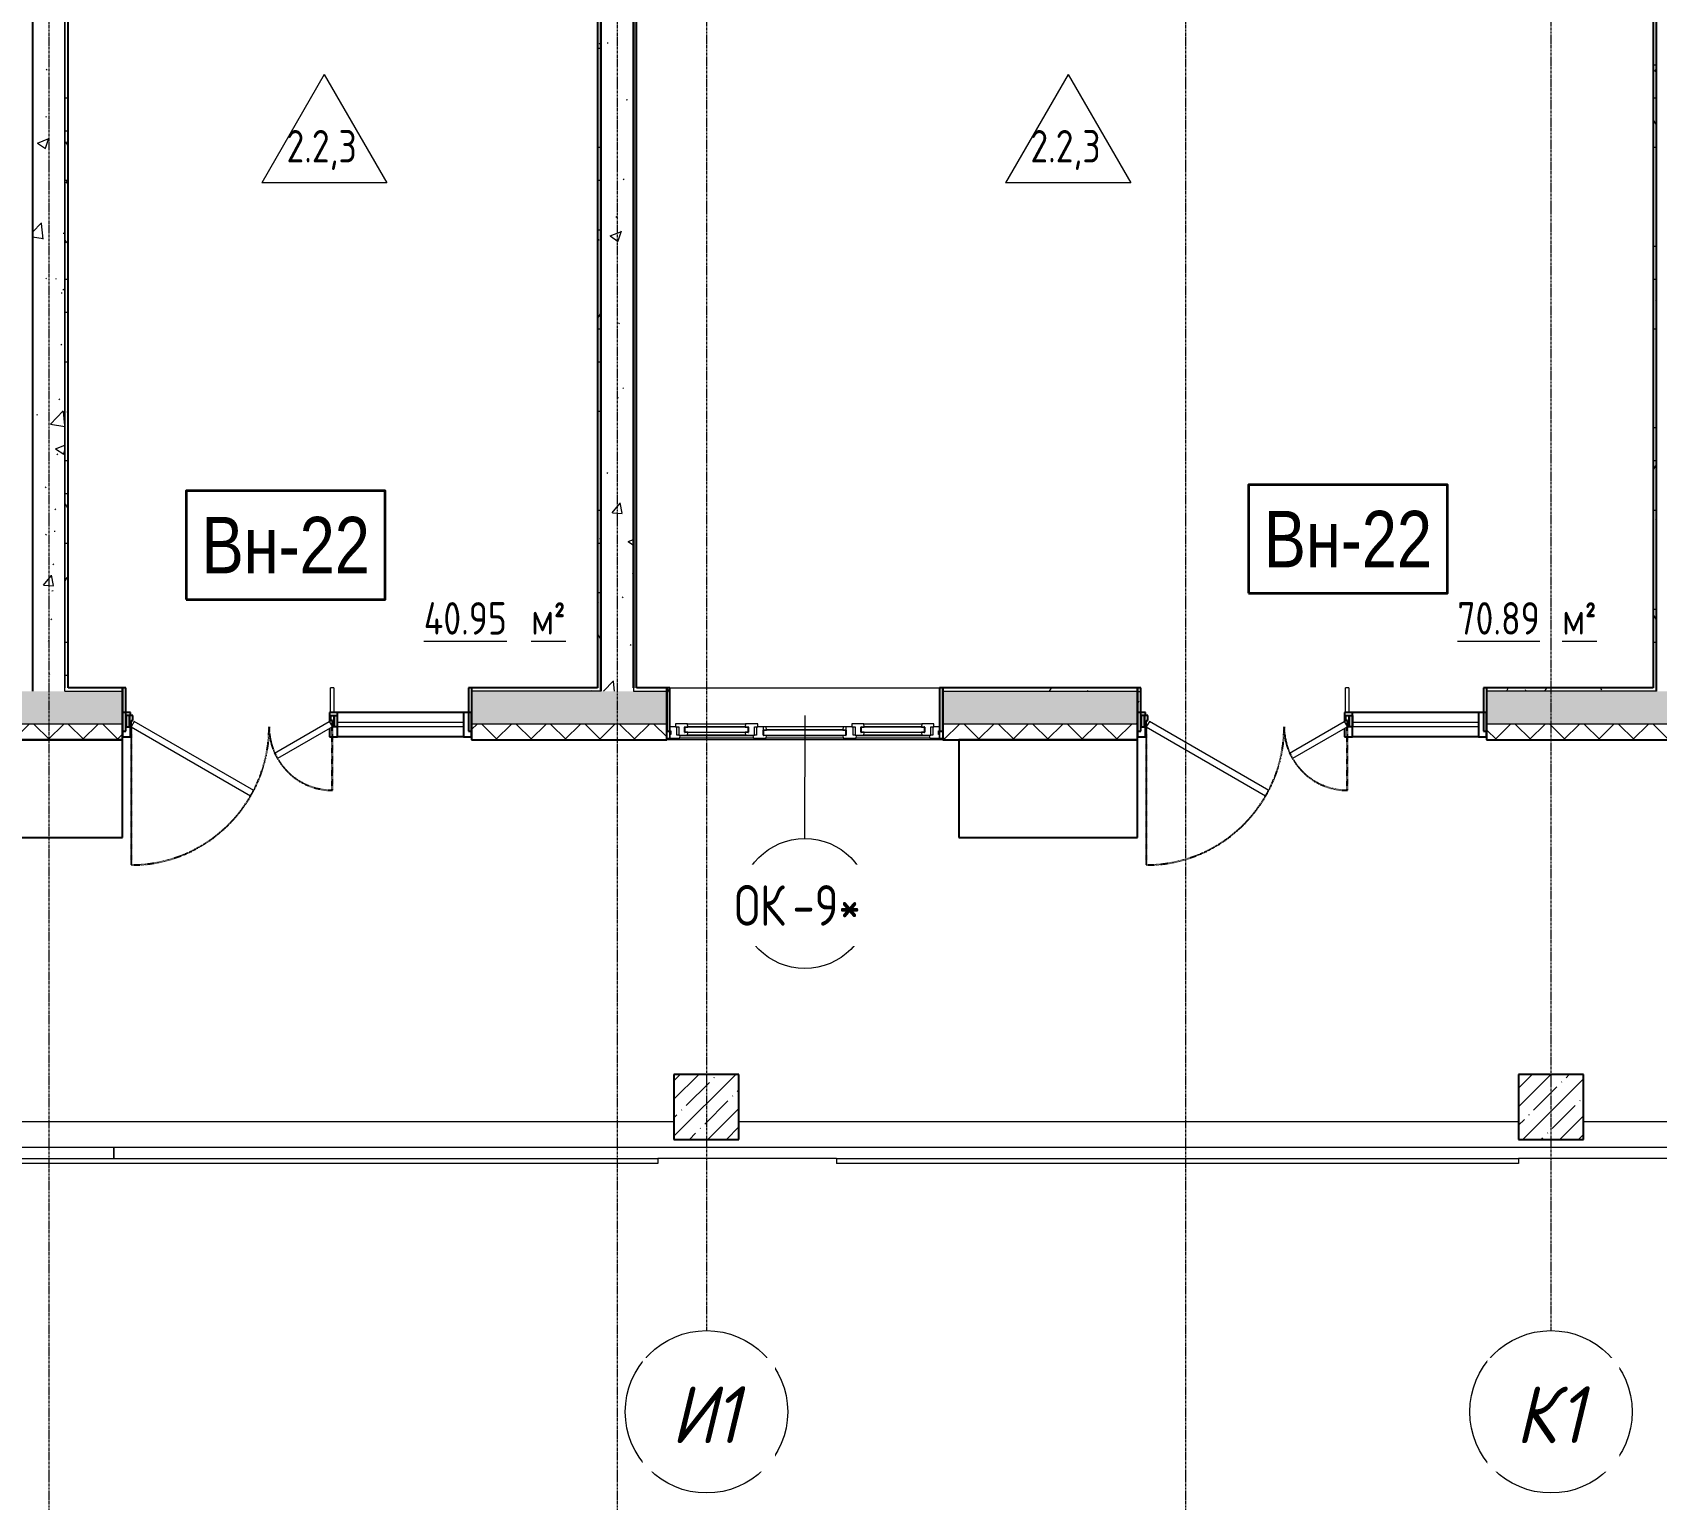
# Model space of a CAD drawing. Header units: millimetres. Extents: x -11854 to 4360091, y -19344 to 4989148.
# Drawn here: x 52023 to 62023, y -2755 to 6279 of the extents above; entities that cross this region are included whole.
import ezdxf
from ezdxf.enums import TextEntityAlignment as Align

# ---------------------------------------------------------------- set-up
doc = ezdxf.new("R2010")
doc.units = ezdxf.units.MM
doc.linetypes.add('Линия сетки', pattern=[22.225, 12.7, -3.175, 3.175, -3.175])
doc.linetypes.add('Штрих', pattern=[6.35, 3.175, -3.175])
for name, color, linetype, lineweight in [('A-AREA-IDEN', 254, 'Continuous', 9), ('A-DOOR', 254, 'Continuous', 9), ('A-DOOR-FRAM', 254, 'Continuous', 18), ('A-GLAZ', 254, 'Continuous', 9), ('A-GLAZ-CURT', 254, 'Continuous', 9), ('A-GLAZ-CWMG', 254, 'Continuous', 9), ('A-GLAZ-IDEN', 254, 'Continuous', 9), ('A-WALL', 254, 'Continuous', 9), ('S-GRID', 254, 'Continuous', 9), ('S-GRID-IDEN', 254, 'Continuous', 9)]:
    doc.layers.add(name, color=color, linetype=linetype, lineweight=lineweight)
doc.layers.add('кр', color=1, linetype='Continuous')
doc.layers.add('МАРКИ', color=3, linetype='Continuous')
doc.styles.add('ISOCPEUR', font='isocpeur.ttf', dxfattribs={"width": 0.8, "height": 200})
doc.styles.add('ISOCPEUR_1', font='isocpeur.ttf', dxfattribs={"width": 0.8, "height": 250})
doc.styles.add('ISOCPEUR_B', font='', dxfattribs={"width": 0.8, "height": 200})
doc.styles.add('ISOCPEUR_B_1', font='', dxfattribs={"width": 0.8, "height": 200})
doc.styles.add('ISOCPEUR_I', font='isocpeui.ttf', dxfattribs={"width": 0.9, "height": 350})
doc.styles.get("Standard").update_dxf_attribs({"font": 'arial.ttf'})
doc.styles.get('ISOCPEUR_B').set_extended_font_data('ISOCPEUR', bold=True)
doc.styles.get('ISOCPEUR_B_1').set_extended_font_data('ISOCPEUR', bold=True)
pattern_1 = [(50, (542041.7, 20914.14), (728.7365, -63.7558), [76.2, -838.2]), (355, (542041.7, 20914.14), (-140.9716, 764.2276), [60.96, -670.56]), (100.451, (542102.4, 20908.8), (587.77, 700.4668), [64.76, -712.36]), (46.184, (542041.7, 21117.3), (1084.3162, -168.171), [114.3, -1257.3]), (96.636, (542132, 21103.3), (949.61, 989.7098), [97.14, -1068.54]), (351.184, (542041.7, 21117.3), (949.6206, 989.7012), [91.44, -1005.84]), (21, (542143.3, 21066.54), (606.4579, -409.0606), [76.2, -838.2]), (326, (542143.3, 21066.54), (247.2083, 736.7529), [60.96, -670.56]), (71.451, (542193.8, 21032.46), (853.6683, 327.6855), [64.76, -712.36]), (37.5, (542041.67, 20914.14), (12.3547, 338.22012), [6.706, -655.726, 6.706, -674.014, -673.1]), (37.5, (542041.67, 20914.14), (12.3547, 338.22012), [-1343.152, 6.706, -666.394]), (7.5, (542041.67, 20914.14), (267.27887, 400.72213), [6.706, -381.406, 6.706, -640.486, -256.54]), (7.5, (542041.67, 20914.14), (267.27887, 400.72213), [-1035.304, 6.706, -249.834]), (327.5, (541815.1, 20914.14), (542.36333, -22.91534), [6.706, -247.294, 6.706, -785.774, -1051.56]), (327.5, (541815.1, 20914.14), (542.36333, -22.91534), [-1046.48, 6.706, -1044.854]), (317.5, (541713.5, 20914.14), (592.51696, 101.7071), [6.706, -323.494, 6.706, -519.582, -746.76]), (317.5, (541713.5, 20914.14), (592.51696, 101.7071), [-856.488, 6.706, -740.054])]
pattern_2 = [(45, (542041.67, 20914.14), (-114.049253, 114.049253), []), (45, (542155.72, 20914.14), (-114.049253, 114.049253), [201.613, -40.323, 3.353, -36.97])]
pattern_3 = [(0, (542041.67, 20914.14), (406.4, 101.6), [33.528, -271.272, 33.528, -271.272, -1625.6]), (0, (542041.67, 20914.14), (406.4, 101.6), [-609.6, 33.528, -576.072, 33.528, -271.272, -711.2]), (0, (542041.67, 20914.14), (406.4, 101.6), [-1524, 33.528, -169.672, 33.528, -474.472]), (120, (542194.07, 20964.94), (-291.18818, 301.152724), [33.528, -271.272, 33.528, -1896.872]), (120, (542194.07, 20964.94), (-291.18818, 301.152724), [-338.328, -271.272, 33.528, -576.072, -1016]), (120, (542194.07, 20964.94), (-291.18818, 301.152724), [-1219.2, 33.528, -271.272, 33.528, -677.672]), (120, (542194.07, 20964.94), (-291.18818, 301.152724), [-1557.528, -169.672, 33.528, -474.472]), (240, (542244.87, 21168.14), (-115.21182, -402.752724), [33.528, -271.272, 33.528, -1896.872]), (240, (542244.87, 21168.14), (-115.21182, -402.752724), [-338.328, -271.272, 33.528, -576.072, -1016]), (240, (542244.87, 21168.14), (-115.21182, -402.752724), [-1219.2, 33.528, -271.272, 33.528, -677.672]), (240, (542244.87, 21168.14), (-115.21182, -402.752724), [-1557.528, -169.672, 33.528, -474.472])]

# ---------------------------------------------------------------- blocks, each defined once
blk = doc.blocks.new('BIMLIB_Окно_Трехстворчатое_Wintech_СФрамугойСнизу_ГОСТ30674-99 - 1700Х1800-7434254-1Б')
at = {"layer": 'A-GLAZ'}
for p, q in [((-705, 140), (-725, 140)), ((-705, 95), (-705, 140)), ((-644.8, 140), (-190.9, 140)), ((-193.7, 123.5), (-642, 123.5)), ((-596.8, 121.5), (-238.9, 121.5)), ((-594, 105), (-241.7, 105)), ((-112.5, 140), (362.5, 140)), ((359.7, 123.5), (-109.7, 123.5)), ((440.9, 140), (894.8, 140)), ((892, 123.5), (443.7, 123.5)), ((488.9, 121.5), (846.8, 121.5)), ((491.7, 105), (844, 105)), ((975, 140), (955, 140)), ((955, 140), (955, 95)), ((-238.9, 51.5), (-596.8, 51.5)), ((-594, 69), (-241.7, 69)), ((-112.5, 70), (362.5, 70)), ((-109.7, 87.5), (359.7, 87.5)), ((846.8, 51.5), (488.9, 51.5)), ((491.7, 69), (844, 69))]:
    blk.add_line(p, q, dxfattribs=at)
at = {"layer": 'A-GLAZ', "lineweight": 18}
for p, q in [((-705, 140), (-705, 117)), ((-644.8, 140), (-705, 140)), ((-705, 117), (-699.5, 117)), ((-699.5, 117), (-699.5, 93)), ((-663, 70), (-663, 121.5)), ((-663, 121.5), (-651, 121.5)), ((-596.8, 121.5), (-651, 121.5)), ((-651, 121.5), (-651, 70)), ((-642, 123.5), (-644.8, 140)), ((-642, 121.5), (-642, 123.5)), ((-615, 71), (-615, 103)), ((-615, 103), (-594, 103)), ((-223.2, 103), (-612.5, 103)), ((-612.5, 103), (-612.5, 71)), ((-594, 105), (-596.8, 121.5)), ((-594, 103), (-594, 105)), ((-238.9, 121.5), (-241.7, 105)), ((-241.7, 105), (-241.7, 103)), ((-241.7, 103), (-220.7, 103)), ((-184.7, 121.5), (-238.9, 121.5)), ((-223.2, 71), (-223.2, 103)), ((-220.7, 103), (-220.7, 71)), ((-190.9, 140), (-193.7, 123.5)), ((-193.7, 123.5), (-193.7, 121.5)), ((-112.5, 140), (-190.9, 140)), ((-184.7, 70), (-184.7, 121.5)), ((-184.7, 121.5), (-172.7, 121.5)), ((-172.7, 121.5), (-172.7, 70)), ((378.2, 121.5), (-128.2, 121.5)), ((-128.2, 121.5), (-128.2, 89.5)), ((-109.7, 123.5), (-112.5, 140)), ((-109.7, 121.5), (-109.7, 123.5)), ((362.5, 140), (359.7, 123.5)), ((359.7, 123.5), (359.7, 121.5)), ((440.9, 140), (362.5, 140)), ((378.2, 89.5), (378.2, 121.5)), ((422.7, 70), (422.7, 121.5)), ((422.7, 121.5), (434.7, 121.5)), ((488.9, 121.5), (434.7, 121.5)), ((434.7, 121.5), (434.7, 70)), ((443.7, 123.5), (440.9, 140)), ((443.7, 121.5), (443.7, 123.5)), ((470.7, 71), (470.7, 103)), ((470.7, 103), (491.7, 103)), ((862.5, 103), (473.2, 103)), ((473.2, 103), (473.2, 71)), ((491.7, 105), (488.9, 121.5)), ((491.7, 103), (491.7, 105)), ((846.8, 121.5), (844, 105)), ((844, 105), (844, 103)), ((844, 103), (865, 103)), ((901, 121.5), (846.8, 121.5)), ((862.5, 71), (862.5, 103)), ((865, 103), (865, 71)), ((894.8, 140), (892, 123.5)), ((892, 123.5), (892, 121.5)), ((955, 140), (894.8, 140)), ((901, 70), (901, 121.5)), ((901, 121.5), (913, 121.5)), ((913, 121.5), (913, 70)), ((949.5, 93), (949.5, 117)), ((949.5, 117), (955, 117)), ((955, 117), (955, 140)), ((-699.5, 93), (-705, 93)), ((-705, 70), (-671, 70)), ((-671, 70), (-671, 51.5)), ((-651, 70), (-671, 70)), ((-671, 51.5), (-596.8, 51.5)), ((-594, 71), (-615, 71)), ((-612.5, 71), (-223.2, 71)), ((-596.8, 51.5), (-594, 69)), ((-594, 69), (-594, 71)), ((-220.7, 71), (-241.7, 71)), ((-241.7, 71), (-241.7, 69)), ((-241.7, 69), (-238.9, 51.5)), ((-238.9, 51.5), (-164.7, 51.5)), ((-164.7, 70), (-184.7, 70)), ((-164.7, 51.5), (-164.7, 70)), ((-164.7, 70), (-130.7, 70)), ((-109.7, 89.5), (-130.7, 89.5)), ((-130.7, 89.5), (-130.7, 70)), ((-130.7, 70), (-112.5, 70)), ((-128.2, 89.5), (378.2, 89.5)), ((-112.5, 70), (-109.7, 87.5)), ((-109.7, 87.5), (-109.7, 89.5)), ((359.7, 89.5), (359.7, 87.5)), ((380.7, 89.5), (359.7, 89.5)), ((359.7, 87.5), (362.5, 70)), ((362.5, 70), (380.7, 70)), ((380.7, 70), (380.7, 89.5)), ((380.7, 70), (414.7, 70)), ((414.7, 70), (414.7, 51.5)), ((434.7, 70), (414.7, 70)), ((414.7, 51.5), (488.9, 51.5)), ((491.7, 71), (470.7, 71)), ((473.2, 71), (862.5, 71)), ((488.9, 51.5), (491.7, 69)), ((491.7, 69), (491.7, 71)), ((865, 71), (844, 71)), ((844, 71), (844, 69)), ((844, 69), (846.8, 51.5)), ((846.8, 51.5), (921, 51.5)), ((921, 70), (901, 70)), ((921, 51.5), (921, 70)), ((921, 70), (955, 70)), ((955, 93), (949.5, 93))]:
    blk.add_line(p, q, dxfattribs=at)
at = {"layer": 'A-GLAZ', "lineweight": 25}
for p, q in [((-615, 103), (-615, 71)), ((-612.5, 103), (-615, 103)), ((-612.5, 71), (-612.5, 103)), ((-220.7, 103), (-223.2, 103)), ((-223.2, 103), (-223.2, 71)), ((-220.7, 71), (-220.7, 103)), ((-128.2, 121.5), (-130.7, 121.5)), ((-130.7, 121.5), (-130.7, 89.5)), ((-128.2, 89.5), (-128.2, 121.5)), ((378.2, 121.5), (378.2, 89.5)), ((380.7, 121.5), (378.2, 121.5)), ((380.7, 89.5), (380.7, 121.5)), ((470.7, 103), (470.7, 71)), ((473.2, 103), (470.7, 103)), ((473.2, 71), (473.2, 103)), ((865, 103), (862.5, 103)), ((862.5, 103), (862.5, 71)), ((865, 71), (865, 103)), ((-615, 71), (-612.5, 71)), ((-223.2, 71), (-220.7, 71)), ((-130.7, 89.5), (-128.2, 89.5)), ((378.2, 89.5), (380.7, 89.5)), ((470.7, 71), (473.2, 71)), ((862.5, 71), (865, 71))]:
    blk.add_line(p, q, dxfattribs=at)
blk = doc.blocks.new('Системная панель - С остеклением-7428840-1Б')
at = {"layer": 'A-GLAZ-CURT', "lineweight": 18}
for p, q in [((387.5, 12.5), (-387.5, 12.5)), ((-387.5, 12.5), (-387.5, -12.5)), ((387.5, -12.5), (387.5, 12.5)), ((-387.5, -12.5), (387.5, -12.5))]:
    blk.add_line(p, q, dxfattribs=at)
blk = doc.blocks.new('Прямоугольный импост - 50 x 150 мм-7428686-1Б')
at = {"layer": 'A-GLAZ-CWMG'}
for p, q in [((-384376.6, -43204.4), (-385151.6, -43204.4)), ((-384376.6, -43354.4), (-385151.6, -43354.4))]:
    blk.add_line(p, q, dxfattribs=at)
blk = doc.blocks.new('Прямоугольный импост - 50 x 150 мм-7419824-1Б')
at = {"layer": 'A-GLAZ-CWMG', "lineweight": 25}
for p, q in [((-50, 75), (0, 75)), ((-50, -75), (-50, 75)), ((0, 75), (0, -75)), ((0, -75), (-50, -75))]:
    blk.add_line(p, q, dxfattribs=at)
blk = doc.blocks.new('Прямоугольный импост - 50 x 150 мм-7420236-1Б')
at = {"layer": 'A-GLAZ-CWMG', "lineweight": 25}
for p, q in [((0, 75), (-50, 75)), ((-50, 75), (-50, 15)), ((0, -75), (0, 75)), ((-50, -55), (-50, -75)), ((-50, -75), (0, -75))]:
    blk.add_line(p, q, dxfattribs=at)
blk = doc.blocks.new('Прямоугольный импост - 50 x 150 мм-7420048-1Б')
at = {"layer": 'A-GLAZ-CWMG', "lineweight": 25}
for p, q in [((-25, 75), (-8.7, 75)), ((-25, 25.6), (-25, 75)), ((-6.7, 75), (25, 75)), ((25, 75), (25, -75)), ((-25, -75), (-25, -16.7)), ((25, -75), (-25, -75))]:
    blk.add_line(p, q, dxfattribs=at)
blk = doc.blocks.new('Дверь_Двупольная_внутренняя ПВХ профиль - Дверной блок наружный металлический остекленный ДНМО 22х13 Л _ДЛЯ ВИТРАЖА_-7420208-1Б')
at = {"layer": 'A-DOOR', "linetype": 'Штрих'}
for p, q in [((618, 865), (618, 15)), ((-618, 405), (-618, 15))]:
    blk.add_line(p, q, dxfattribs=at)
at = {"layer": 'A-DOOR'}
for p, q in [((620, 865), (618, 865)), ((-620, 405), (-618, 405)), ((-650, 15), (-630, 15)), ((-650, -55), (-650, 15)), ((-630, 15), (-630, -55)), ((-618, 15), (-620, 15)), ((618, 15), (620, 15)), ((650, 15), (630, 15)), ((630, 15), (630, -55)), ((650, -55), (650, 15)), ((-630, -55), (-650, -55)), ((630, -55), (650, -55))]:
    blk.add_line(p, q, dxfattribs=at)
at = {"layer": 'A-DOOR', "linetype": 'Штрих', "lineweight": 18}
for p, q in [((620, 15), (620, 865)), ((-620, 15), (-620, 405))]:
    blk.add_line(p, q, dxfattribs=at)
at = {"layer": 'A-DOOR', "lineweight": 18}
for p, q in [((-116.1, 440), (-136.1, 405.4)), ((-136.1, 405.4), (600, -19.6)), ((620, 15), (-116.1, 440)), ((-620, 15), (-282.3, 210)), ((-282.3, 210), (-262.3, 175.4)), ((-262.3, 175.4), (-600, -19.6)), ((-600, -19.6), (-620, 15)), ((600, -19.6), (620, 15))]:
    blk.add_line(p, q, dxfattribs=at)
at = {"layer": 'A-DOOR', "linetype": 'Штрих'}
for centre, radius, start, end in [((620, 15), 850, 90, 180), ((-620, 15), 390, 360, 90)]:
    blk.add_arc(centre, radius, start, end, dxfattribs=at)
at = {"layer": 'A-DOOR-FRAM'}
for p, q in [((-630, 15), (-620, 15)), ((-630, -55), (-630, 15)), ((-620, 15), (-620, -25)), ((630, 15), (620, 15)), ((620, 15), (620, -25)), ((630, -55), (630, 15)), ((-610, -55), (-630, -55)), ((-620, -25), (-610, -25)), ((-610, -25), (-610, -55)), ((620, -25), (610, -25)), ((610, -25), (610, -55)), ((610, -55), (630, -55))]:
    blk.add_line(p, q, dxfattribs=at)
blk = doc.blocks.new('Ось сетки - Заголовок сетки - Окружность 5 мм-84278-1Б')
at = {"layer": 'S-GRID-IDEN'}
blk.add_circle((0, 0), 5, dxfattribs=at)
blk = doc.blocks.new('Марка окна - Марка окна-2857-1Б')
at = {"layer": 'A-GLAZ-IDEN'}
blk.add_circle((0, 0), 4.001, dxfattribs=at)
blk = doc.blocks.new('МАРКА ПОМЕЩЕНИЯ - ПОЛЫ - ОТДЕЛКА ПОЛА-6347798-1Б')
at = {"layer": 'A-AREA-IDEN'}
for p, q in [((0, 4.233), (-3.855, -2.444)), ((0, 4.233), (3.855, -2.444)), ((3.855, -2.444), (-3.855, -2.444))]:
    blk.add_line(p, q, dxfattribs=at)
blk = doc.blocks.new('Системная панель - С остеклением-7428840-1А')
at = {"layer": 'кр', "lineweight": 18}
for p, q in [((387.5, 12.5), (-387.5, 12.5)), ((-387.5, 12.5), (-387.5, -12.5)), ((387.5, -12.5), (387.5, 12.5)), ((-387.5, -12.5), (387.5, -12.5))]:
    blk.add_line(p, q, dxfattribs=at)
blk = doc.blocks.new('Прямоугольный импост - 50 x 150 мм-7428686-1А')
at = {"layer": 'кр'}
for p, q in [((-357574.2, -43154.4), (-358349.2, -43154.4)), ((-357574.2, -43304.4), (-358349.2, -43304.4))]:
    blk.add_line(p, q, dxfattribs=at)
blk = doc.blocks.new('Прямоугольный импост - 50 x 150 мм-7419824-1А')
at = {"layer": 'кр', "lineweight": 25}
for p, q in [((-50, 75), (0, 75)), ((-50, -75), (-50, 75)), ((0, 75), (0, -75)), ((0, -75), (-50, -75))]:
    blk.add_line(p, q, dxfattribs=at)
blk = doc.blocks.new('Прямоугольный импост - 50 x 150 мм-V13-1А')
at = {"layer": 'кр', "lineweight": 25}
for p, q in [((-25, 75), (-8.7, 75)), ((-25, 25.6), (-25, 75)), ((-6.7, 75), (25, 75)), ((25, 75), (25, -75)), ((-25, -75), (-25, -16.7)), ((25, -75), (-25, -75))]:
    blk.add_line(p, q, dxfattribs=at)

msp = doc.modelspace()

# ---------------------------------------------------------------- hatches: boundary and pattern name
at = {"layer": 'A-WALL'}
h = msp.add_hatch(dxfattribs=at)
h.set_pattern_fill('FP_5', color=8, style=0, pattern_type=2)
h.set_pattern_definition(pattern_3)
h.paths.add_polyline_path([(55742.5, 2242.4), (55742.5, 11827.4), (55722.5, 11827.4), (55722.5, 2242.4)])
h = msp.add_hatch(dxfattribs=at)
h.set_pattern_fill('FP_5', color=8, style=0, pattern_type=2)
h.set_pattern_definition(pattern_3)
h.paths.add_polyline_path([(55502.5, 2222.4), (55522.5, 2222.4), (55522.5, 9617.4), (55502.5, 9617.4), (55502.5, 2242.4)])
h = msp.add_hatch(dxfattribs=at)
h.set_pattern_fill('FP_5', color=8, style=0, pattern_type=2)
h.set_pattern_definition(pattern_3)
h.paths.add_polyline_path([(62002.5, 2222.4), (62022.5, 2222.4), (62022.5, 8797.4), (62002.5, 8797.4), (62002.5, 2242.4)])
h = msp.add_hatch(dxfattribs=at)
h.set_pattern_fill('FP_2', color=8, style=0, pattern_type=2)
h.set_pattern_definition(pattern_1)
h.paths.add_polyline_path([(52222.6, 2222.4), (52222.6, 8217.4), (52022.6, 8217.4), (52022.6, 2222.4)])
h = msp.add_hatch(dxfattribs=at)
h.set_pattern_fill('FP_5', color=8, style=0, pattern_type=2)
h.set_pattern_definition(pattern_3)
h.paths.add_polyline_path([(52222.5, 2242.4), (52242.5, 2242.4), (52242.5, 8197.4), (52222.5, 8197.4), (52222.5, 4127.7)])
h = msp.add_hatch(dxfattribs=at)
h.set_pattern_fill('FP_2', color=8, style=0, pattern_type=2)
h.set_pattern_definition(pattern_1)
h.paths.add_polyline_path([(55722.6, 2222.4), (55722.6, 7367.4), (55522.6, 7367.4), (55522.6, 2222.4)])
h = msp.add_hatch(dxfattribs=at)
h.set_pattern_fill('FP_2', color=8, style=0, pattern_type=2)
h.set_pattern_definition(pattern_1)
h.paths.add_polyline_path([(82082.6, 2022.4), (82082.6, 2222.4), (81325.2, 2222.4), (81325.2, 2022.4), (81589.1, 2022.4)])
h.paths.add_polyline_path([(79175.2, 2022.4), (79175.2, 2222.4), (77977.6, 2222.4), (77977.6, 2022.4), (78078.3, 2022.4)])
h.paths.add_polyline_path([(76277.6, 2022.4), (76277.6, 2222.4), (74275.8, 2222.4), (74275.8, 2022.4), (75737.8, 2022.4)])
h.paths.add_polyline_path([(72125.8, 2022.4), (72125.8, 2222.4), (70927.6, 2222.4), (70927.6, 2022.4), (71056.8, 2022.4)])
h.paths.add_polyline_path([(69227.6, 2022.4), (69227.6, 2222.4), (68026.3, 2222.4), (68026.3, 2022.4), (68716.4, 2022.4)])
h.paths.add_polyline_path([(65205.6, 2022.4), (65876.3, 2022.4), (65876.3, 2222.4), (64677.6, 2222.4), (64677.6, 2022.4)])
h.paths.add_polyline_path([(62865.1, 2022.4), (62977.6, 2022.4), (62977.6, 2222.4), (60976.3, 2222.4), (60976.3, 2022.4)])
h.paths.add_polyline_path([(55843.6, 2022.4), (55927.6, 2022.4), (55927.6, 2222.4), (54726.3, 2222.4), (54726.3, 2022.4)])
h.paths.add_polyline_path([(58826.3, 2022.4), (58826.3, 2222.4), (57627.6, 2222.4), (57627.6, 2022.4), (58184.1, 2022.4)])
h.paths.add_polyline_path([(52576.3, 2022.4), (52576.3, 2222.4), (51377.6, 2222.4), (51377.6, 2022.4), (52332.9, 2022.4)])
h.paths.add_polyline_path([(49677.6, 2022.4), (49677.6, 2222.4), (48702.6, 2222.4), (48702.6, 2022.4), (49407.3, 2022.4)])
h = msp.add_hatch(dxfattribs=at)
h.set_pattern_fill('FP_5', color=8, style=0, pattern_type=2)
h.set_pattern_definition(pattern_3)
h.paths.add_polyline_path([(55502.5, 2222.4), (55502.5, 2242.4), (54726.3, 2242.4), (54726.3, 2222.4)])
h.paths.add_polyline_path([(52576.3, 2222.4), (52576.3, 2242.4), (52222.6, 2242.4), (52222.6, 2222.4)])
h = msp.add_hatch(dxfattribs=at)
h.set_pattern_fill('FP_5', color=8, style=0, pattern_type=2)
h.set_pattern_definition(pattern_3)
h.paths.add_polyline_path([(62002.5, 2222.4), (62002.5, 2242.4), (60976.3, 2242.4), (60976.3, 2222.4)])
h.paths.add_polyline_path([(58826.3, 2222.4), (58826.3, 2242.4), (57627.6, 2242.4), (57627.6, 2222.4), (58184.1, 2222.4)])
h.paths.add_polyline_path([(55722.6, 2222.4), (55927.6, 2222.4), (55927.6, 2242.4), (55722.6, 2242.4)])
h = msp.add_hatch(dxfattribs=at)
h.set_pattern_fill('FP_5', color=8, style=0, pattern_type=2)
h.set_pattern_definition(pattern_3)
h.paths.add_polyline_path([(55927.6, 1977.4), (55947.6, 1977.4), (55947.6, 2242.4), (55927.6, 2242.4), (55927.6, 2158.6)])
h = msp.add_hatch(dxfattribs=at)
h.set_pattern_fill('FP_5', color=8, style=0, pattern_type=2)
h.set_pattern_definition(pattern_3)
h.paths.add_polyline_path([(57627.6, 1977.4), (57627.6, 2242.4), (57607.6, 2242.4), (57607.6, 1977.4)])
h = msp.add_hatch(dxfattribs=at)
h.set_pattern_fill('FP_5', color=8, style=0, pattern_type=2)
h.set_pattern_definition(pattern_3)
h.paths.add_polyline_path([(58847.6, 1977.4), (58847.6, 2242.4), (58827.6, 2242.4), (58827.6, 1977.4)])
h = msp.add_hatch(dxfattribs=at)
h.set_pattern_fill('FP_4', color=8, style=0, pattern_type=2)
h.set_pattern_definition([(45, (542041.67, 20914.14), (-106.066017, 106.066017), []), (135, (542041.67, 20914.14), (-106.066017, -106.066017), [])])
h.paths.add_polyline_path([(82082.6, 1922.4), (82082.6, 2022.4), (81325.2, 2022.4), (81325.2, 1922.4), (81589.1, 1922.4)])
h.paths.add_polyline_path([(79175.2, 1922.4), (79175.2, 2022.4), (77977.6, 2022.4), (77977.6, 1922.4), (78078.3, 1922.4)])
h.paths.add_polyline_path([(74567.6, 1922.4), (76277.6, 1922.4), (76277.6, 2022.4), (74275.8, 2022.4), (74275.8, 1922.4)])
h.paths.add_polyline_path([(72125.8, 1922.4), (72125.8, 2022.4), (70927.6, 2022.4), (70927.6, 1922.4), (71056.8, 1922.4)])
h.paths.add_polyline_path([(68026.3, 1922.4), (69227.6, 1922.4), (69227.6, 2022.4), (68026.3, 2022.4)])
h.paths.add_polyline_path([(65205.6, 1922.4), (65876.3, 1922.4), (65876.3, 2022.4), (64677.6, 2022.4), (64677.6, 1922.4)])
h.paths.add_polyline_path([(62865.1, 1922.4), (62977.6, 1922.4), (62977.6, 2022.4), (60976.3, 2022.4), (60976.3, 1922.4)])
h.paths.add_polyline_path([(55927.6, 1922.4), (55927.6, 2022.4), (54726.3, 2022.4), (54726.3, 1922.4), (55843.6, 1922.4)])
h.paths.add_polyline_path([(58826.3, 1922.4), (58826.3, 2022.4), (57627.6, 2022.4), (57627.6, 1922.4), (58184.1, 1922.4)])
h.paths.add_polyline_path([(49677.6, 1922.4), (49677.6, 2022.4), (48702.6, 2022.4), (48702.6, 1922.4), (49407.3, 1922.4)])
h.paths.add_polyline_path([(51377.6, 1922.4), (52576.3, 1922.4), (52576.3, 2022.4), (51377.6, 2022.4)])
h = msp.add_hatch(dxfattribs=at)
h.set_pattern_fill('FP_1', color=8, style=0, pattern_type=2)
h.set_pattern_definition(pattern_2)
h.paths.add_polyline_path([(56372.6, -537.6), (56372.6, -137.6), (55972.6, -137.6), (55972.6, -537.6)])
h = msp.add_hatch(dxfattribs=at)
h.set_pattern_fill('FP_1', color=8, style=0, pattern_type=2)
h.set_pattern_definition(pattern_2)
h.paths.add_polyline_path([(61572.6, -537.6), (61572.6, -137.6), (61172.6, -137.6), (61172.6, -537.6)])

# ---------------------------------------------------------------- linework, layer by layer
at = {"layer": 'A-GLAZ-IDEN', "color": 8}
msp.add_line((56777.6, 2072.4), (56776.6, 1315.4), dxfattribs=at)
at = {"layer": 'A-WALL', "color": 8, "lineweight": 25}
for p, q in [((55722.5, 11827.4), (55722.5, 2242.4)), ((55742.5, 2242.4), (55742.5, 11827.4)), ((55502.5, 9637.4), (55502.5, 2242.4)), ((55522.5, 2222.4), (55522.5, 9617.4)), ((62002.5, 8797.4), (62002.5, 2242.4)), ((62022.5, 2222.4), (62022.5, 8797.4)), ((52022.6, 8217.4), (52022.6, 2222.4)), ((52242.5, 2242.4), (52242.5, 8197.4)), ((55522.6, 7367.4), (55522.6, 2222.4)), ((55722.6, 2242.4), (55722.6, 7367.4)), ((52576.3, 2242.4), (52242.5, 2242.4)), ((52576.3, 2222.4), (52576.3, 2242.4)), ((52576.3, 1922.4), (52576.3, 2222.4)), ((52577.6, 2242.4), (52577.6, 1977.4)), ((52597.6, 2242.4), (52577.6, 2242.4)), ((52597.6, 1977.4), (52597.6, 2242.4)), ((54707.6, 2242.4), (54707.6, 1977.4)), ((54727.6, 2242.4), (54707.6, 2242.4)), ((55502.5, 2242.4), (54726.3, 2242.4)), ((54726.3, 2242.4), (54726.3, 2222.4)), ((54726.3, 2222.4), (54726.3, 1922.4)), ((54727.6, 1977.4), (54727.6, 2242.4)), ((55947.6, 2242.4), (55742.5, 2242.4)), ((55927.6, 2222.4), (55927.6, 2242.4)), ((55927.6, 2242.4), (55927.6, 1977.4)), ((55927.6, 1922.4), (55927.6, 2222.4)), ((55947.6, 1977.4), (55947.6, 2242.4)), ((57607.6, 2242.4), (57607.6, 1977.4)), ((58826.3, 2242.4), (57607.6, 2242.4)), ((57627.6, 2242.4), (57627.6, 2222.4)), ((57627.6, 1977.4), (57627.6, 2242.4)), ((57627.6, 2222.4), (57627.6, 1922.4)), ((58826.3, 2222.4), (58826.3, 2242.4)), ((58826.3, 1922.4), (58826.3, 2222.4)), ((58827.6, 2242.4), (58827.6, 1977.4)), ((58847.6, 2242.4), (58827.6, 2242.4)), ((58847.6, 1977.4), (58847.6, 2242.4)), ((60957.6, 2242.4), (60957.6, 1977.4)), ((60977.6, 2242.4), (60957.6, 2242.4)), ((62002.5, 2242.4), (60976.3, 2242.4)), ((60976.3, 2242.4), (60976.3, 2222.4)), ((60976.3, 2222.4), (60976.3, 1922.4)), ((60977.6, 1977.4), (60977.6, 2242.4)), ((51377.6, 1922.4), (52576.3, 1922.4)), ((52576.3, 1922.4), (51476.3, 1922.4)), ((52576.3, 1322.4), (52576.3, 1922.4)), ((52577.6, 1977.4), (52597.6, 1977.4)), ((54707.6, 1977.4), (54727.6, 1977.4)), ((54726.3, 1922.4), (55927.6, 1922.4)), ((55927.6, 1977.4), (55947.6, 1977.4)), ((57607.6, 1977.4), (57627.6, 1977.4)), ((57627.6, 1922.4), (58826.3, 1922.4)), ((58826.3, 1922.4), (57726.3, 1922.4)), ((57726.3, 1922.4), (57726.3, 1322.4)), ((58826.3, 1322.4), (58826.3, 1922.4)), ((58827.6, 1977.4), (58847.6, 1977.4)), ((60957.6, 1977.4), (60977.6, 1977.4)), ((60976.3, 1922.4), (62977.6, 1922.4)), ((51476.3, 1322.4), (52576.3, 1322.4)), ((57726.3, 1322.4), (58826.3, 1322.4)), ((56372.6, -137.6), (55972.6, -137.6)), ((55972.6, -137.6), (55972.6, -537.6)), ((56372.6, -537.6), (56372.6, -137.6)), ((61572.6, -137.6), (61172.6, -137.6)), ((61172.6, -137.6), (61172.6, -537.6)), ((61572.6, -537.6), (61572.6, -137.6)), ((55972.6, -537.6), (56372.6, -537.6)), ((61172.6, -537.6), (61572.6, -537.6))]:
    msp.add_line(p, q, dxfattribs=at)
at = {"layer": 'A-WALL', "color": 8}
for p, q in [((52222.6, 2222.4), (52222.6, 8217.4)), ((52222.5, 8197.4), (52222.5, 2242.4)), ((52222.6, 2222.4), (52576.3, 2222.4)), ((52576.3, 2222.4), (52576.3, 2222.4)), ((53857.6, 2092.4), (53857.6, 2242.4)), ((53877.6, 2242.4), (53857.6, 2242.4)), ((53877.6, 2242.4), (53877.6, 2092.4)), ((55522.5, 2222.4), (54726.3, 2222.4)), ((55722.6, 2242.4), (55722.6, 2222.4)), ((55722.6, 2222.4), (55927.6, 2222.4)), ((55947.6, 2242.4), (57607.6, 2242.4)), ((57627.6, 2222.4), (58826.3, 2222.4)), ((60107.6, 2092.4), (60107.6, 2242.4)), ((60127.6, 2242.4), (60107.6, 2242.4)), ((60127.6, 2242.4), (60127.6, 2092.4)), ((62022.5, 2222.4), (60976.3, 2222.4)), ((51377.6, 2022.4), (52576.3, 2022.4)), ((54726.3, 2022.4), (55927.6, 2022.4)), ((57627.6, 2022.4), (58826.3, 2022.4)), ((60976.3, 2022.4), (62977.6, 2022.4)), ((57627.6, 1922.4), (55927.6, 1922.4)), ((51172.6, -427.6), (55972.6, -427.6)), ((56372.6, -427.6), (61172.6, -427.6)), ((61572.6, -427.6), (66372.6, -427.6)), ((83435.9, -587.6), (47427, -587.6)), ((52522.6, -656.3), (52522.6, -587.6)), ((52522.6, -587.6), (52522.6, -656.3)), ((51857.3, -656.3), (55872.6, -656.3)), ((55872.6, -686.3), (51857.3, -686.3)), ((56973, -656.3), (55872.6, -656.3)), ((55872.6, -656.3), (55872.6, -686.3)), ((56973, -656.3), (61172.6, -656.3)), ((56973, -656.3), (56973, -686.3)), ((61172.6, -686.3), (56973, -686.3)), ((62172.6, -656.3), (61172.6, -656.3)), ((61172.6, -656.3), (61172.6, -686.3))]:
    msp.add_line(p, q, dxfattribs=at)
at = {"layer": 'S-GRID', "color": 8, "linetype": 'Линия сетки'}
for p, q in [((52122.6, 26233.7), (52122.6, -3986)), ((55622.6, 26233.7), (55622.6, -3986)), ((59122.6, 26233.7), (59122.6, -3986)), ((56172.6, 8374.9), (56172.6, -1715.3)), ((61372.6, 8374.9), (61372.6, -1715.3))]:
    msp.add_line(p, q, dxfattribs=at)
at = {"layer": 'кр', "color": 8}
for p, q in [((52619.6, 2072.4), (52599.6, 2072.4)), ((52599.6, 2072.4), (52599.6, 2002.4)), ((52599.6, 2002.4), (52619.6, 2002.4)), ((52619.6, 2072.4), (52619.6, 2002.4)), ((52639.6, 2072.4), (52619.6, 2072.4)), ((52619.6, 2002.4), (52619.6, 2072.4)), ((52619.6, 2002.4), (52629.6, 2002.4)), ((52629.6, 2002.4), (52629.6, 2042.4)), ((52629.6, 2042.4), (52639.6, 2042.4)), ((52631.6, 2002.4), (52629.6, 2002.4)), ((52639.6, 2042.4), (52639.6, 2072.4)), ((53859.6, 2072.4), (53879.6, 2072.4)), ((53859.6, 2042.4), (53859.6, 2072.4)), ((53869.6, 2042.4), (53859.6, 2042.4)), ((53867.6, 2002.4), (53869.6, 2002.4)), ((53869.6, 2002.4), (53869.6, 2042.4)), ((53879.6, 2002.4), (53869.6, 2002.4)), ((53879.6, 2072.4), (53879.6, 2002.4)), ((53879.6, 2002.4), (53879.6, 2072.4)), ((53879.6, 2072.4), (53899.6, 2072.4)), ((53899.6, 2002.4), (53879.6, 2002.4)), ((53899.6, 2072.4), (53899.6, 2002.4)), ((58869.6, 2072.4), (58849.6, 2072.4)), ((58849.6, 2072.4), (58849.6, 2002.4)), ((58849.6, 2002.4), (58869.6, 2002.4)), ((58869.6, 2072.4), (58869.6, 2002.4)), ((58889.6, 2072.4), (58869.6, 2072.4)), ((58869.6, 2002.4), (58869.6, 2072.4)), ((58869.6, 2002.4), (58879.6, 2002.4)), ((58879.6, 2002.4), (58879.6, 2042.4)), ((58879.6, 2042.4), (58889.6, 2042.4)), ((58881.6, 2002.4), (58879.6, 2002.4)), ((58889.6, 2042.4), (58889.6, 2072.4)), ((60109.6, 2072.4), (60129.6, 2072.4)), ((60109.6, 2042.4), (60109.6, 2072.4)), ((60119.6, 2042.4), (60109.6, 2042.4)), ((60117.6, 2002.4), (60119.6, 2002.4)), ((60119.6, 2002.4), (60119.6, 2042.4)), ((60129.6, 2002.4), (60119.6, 2002.4)), ((60129.6, 2072.4), (60129.6, 2002.4)), ((60129.6, 2002.4), (60129.6, 2072.4)), ((60129.6, 2072.4), (60149.6, 2072.4)), ((60149.6, 2002.4), (60129.6, 2002.4)), ((60149.6, 2072.4), (60149.6, 2002.4)), ((53869.6, 1612.4), (53867.6, 1612.4)), ((60119.6, 1612.4), (60117.6, 1612.4)), ((52629.6, 1152.4), (52631.6, 1152.4)), ((58879.6, 1152.4), (58881.6, 1152.4))]:
    msp.add_line(p, q, dxfattribs=at)
at = {"layer": 'кр', "color": 8, "lineweight": 18}
for p, q in [((52649.6, 2037), (52629.6, 2002.4)), ((52629.6, 2002.4), (53365.7, 1577.4)), ((53385.7, 1612), (52649.6, 2037)), ((53511.8, 1842), (53849.6, 2037)), ((53869.6, 2002.4), (53531.8, 1807.4)), ((53849.6, 2037), (53869.6, 2002.4)), ((58899.6, 2037), (58879.6, 2002.4)), ((58879.6, 2002.4), (59615.7, 1577.4)), ((59635.7, 1612), (58899.6, 2037)), ((59761.8, 1842), (60099.6, 2037)), ((60119.6, 2002.4), (59781.8, 1807.4)), ((60099.6, 2037), (60119.6, 2002.4)), ((53531.8, 1807.4), (53511.8, 1842)), ((59781.8, 1807.4), (59761.8, 1842)), ((53365.7, 1577.4), (53385.7, 1612)), ((59615.7, 1577.4), (59635.7, 1612))]:
    msp.add_line(p, q, dxfattribs=at)
at = {"layer": 'кр', "color": 8, "linetype": 'Штрих', "lineweight": 18}
for p, q in [((52629.6, 2002.4), (52629.6, 1152.4)), ((53869.6, 2002.4), (53869.6, 1612.4)), ((58879.6, 2002.4), (58879.6, 1152.4)), ((60119.6, 2002.4), (60119.6, 1612.4))]:
    msp.add_line(p, q, dxfattribs=at)
at = {"layer": 'кр', "color": 8, "linetype": 'Штрих'}
for p, q in [((52631.6, 1152.4), (52631.6, 2002.4)), ((53867.6, 1612.4), (53867.6, 2002.4)), ((58881.6, 1152.4), (58881.6, 2002.4)), ((60117.6, 1612.4), (60117.6, 2002.4))]:
    msp.add_line(p, q, dxfattribs=at)
for centre, radius, start, end in [((52629.6, 2002.4), 850, -90, 0), ((53869.6, 2002.4), 390, 180, -90), ((58879.6, 2002.4), 850, -90, 0), ((60119.6, 2002.4), 390, 180, -90)]:
    msp.add_arc(centre, radius, start, end, dxfattribs=at)
at = {"layer": 'МАРКИ', "color": 1, "lineweight": 35}
for points in [[(52969.7, 2788.3), (54194.4, 2788.3), (54194.4, 3456.3), (52969.7, 3456.3)], [(59510, 2825.4), (60734.7, 2825.4), (60734.7, 3493.4), (59510, 3493.4)]]:
    msp.add_lwpolyline(points, close=True, dxfattribs=at)

# ---------------------------------------------------------------- block references
at = {"layer": 'A-AREA-IDEN', "color": 8, "xscale": 99.99999999999991, "yscale": 99.99999999999991, "zscale": 99.99999999999991}
for p in [(53819.5, 5598.1), (58399.8, 5598.1)]:
    msp.add_blockref('МАРКА ПОМЕЩЕНИЯ - ПОЛЫ - ОТДЕЛКА ПОЛА-6347798-1Б', p, dxfattribs=at)
at = {"layer": 'A-DOOR', "color": 8, "rotation": 180}
for p in [(53249.6, 2017.4), (59499.6, 2017.4)]:
    msp.add_blockref('Дверь_Двупольная_внутренняя ПВХ профиль - Дверной блок наружный металлический остекленный ДНМО 22х13 Л _ДЛЯ ВИТРАЖА_-7420208-1Б', p, dxfattribs=at)
at = {"layer": 'A-GLAZ', "color": 8, "rotation": 180}
msp.add_blockref('BIMLIB_Окно_Трехстворчатое_Wintech_СФрамугойСнизу_ГОСТ30674-99 - 1700Х1800-7434254-1Б', (56902.6, 2072.4), dxfattribs=at)
at = {"layer": 'A-GLAZ-CURT', "color": 8}
for p in [(54288.8, 2017.4), (60538.8, 2017.4)]:
    msp.add_blockref('Системная панель - С остеклением-7428840-1Б', p, dxfattribs=at)
at = {"layer": 'A-GLAZ-CWMG', "color": 8, "rotation": 180}
for p in [(52576.3, 2017.4), (58826.3, 2017.4)]:
    msp.add_blockref('Прямоугольный импост - 50 x 150 мм-7420236-1Б', p, dxfattribs=at)
at = {"layer": 'A-GLAZ-CWMG', "color": 8, "extrusion": (0, 0, -1), "rotation": 180}
for name, p in [('Прямоугольный импост - 50 x 150 мм-7420048-1Б', (-53876.3, 2017.4)), ('Прямоугольный импост - 50 x 150 мм-7419824-1Б', (-54726.3, 2017.4)), ('Прямоугольный импост - 50 x 150 мм-7420048-1Б', (-60126.3, 2017.4)), ('Прямоугольный импост - 50 x 150 мм-7419824-1Б', (-60976.3, 2017.4))]:
    msp.add_blockref(name, p, dxfattribs=at)
at = {"layer": 'A-GLAZ-CWMG', "color": 8}
for p in [(439052.9, 45296.7), (445302.9, 45296.7)]:
    msp.add_blockref('Прямоугольный импост - 50 x 150 мм-7428686-1Б', p, dxfattribs=at)
at = {"layer": 'A-GLAZ-IDEN', "color": 8, "xscale": 99.99999999999991, "yscale": 99.99999999999991, "zscale": 99.99999999999991}
msp.add_blockref('Марка окна - Марка окна-2857-1Б', (56777.6, 915.2), dxfattribs=at)
at = {"layer": 'S-GRID-IDEN', "color": 8, "xscale": 99.99999999999991, "yscale": 99.99999999999991, "zscale": 99.99999999999991, "rotation": 180}
for p in [(56172.6, -2215.3), (61372.6, -2215.3)]:
    msp.add_blockref('Ось сетки - Заголовок сетки - Окружность 5 мм-84278-1Б', p, dxfattribs=at)
at = {"layer": 'кр', "color": 1, "extrusion": (0, 0, -1), "rotation": 180}
for name, p in [('Прямоугольный импост - 50 x 150 мм-V13-1А', (-53876.3, 2017.4)), ('Прямоугольный импост - 50 x 150 мм-7419824-1А', (-54726.3, 2017.4)), ('Прямоугольный импост - 50 x 150 мм-V13-1А', (-60126.3, 2017.4)), ('Прямоугольный импост - 50 x 150 мм-7419824-1А', (-60976.3, 2017.4))]:
    msp.add_blockref(name, p, dxfattribs=at)
at = {"layer": 'кр', "color": 1}
for name, p in [('Прямоугольный импост - 50 x 150 мм-7428686-1А', (412250.6, 45246.7)), ('Системная панель - С остеклением-7428840-1А', (54288.8, 2017.4)), ('Прямоугольный импост - 50 x 150 мм-7428686-1А', (418500.6, 45246.7)), ('Системная панель - С остеклением-7428840-1А', (60538.8, 2017.4))]:
    msp.add_blockref(name, p, dxfattribs=at)

# ---------------------------------------------------------------- texts
at = {"layer": 'A-AREA-IDEN', "color": 8, "char_height": 200, "attachment_point": 1}
for s, insert, width, style in [('2.2,3', (53586.5, 5678.8), 551.561, 'ISOCPEUR'), ('2.2,3', (58166.8, 5678.8), 551.561, 'ISOCPEUR'), ('\\L40.95 ', (54432, 2771.1), 801.687, 'ISOCPEUR_B'), ('\\L\\fISOCPEUR|b1|i0|c204|p34|;\\W.8;\\Lм', (55093.4, 2771.1), 166.751, 'ISOCPEUR_B'), ('\\L\\fISOCPEUR|b1|i0|c238|p34|;\\W.8;\\L²', (55231, 2771.1), 128.27, 'ISOCPEUR_B_1'), ('\\L70.89 ', (60796.3, 2771.1), 782.447, 'ISOCPEUR_B'), ('\\L\\fISOCPEUR|b1|i0|c204|p34|;\\W.8;\\Lм', (61441.9, 2771.1), 166.751, 'ISOCPEUR_B'), ('\\L\\fISOCPEUR|b1|i0|c238|p34|;\\W.8;\\L²', (61579.5, 2771.1), 128.27, 'ISOCPEUR_B_1')]:
    msp.add_mtext(s, dxfattribs=dict(at, insert=insert, width=width, style=style))
at = {"layer": 'МАРКИ', "color": 1, "lineweight": 25, "width": 0.8}
for p in [(53582.1, 3122.3), (60122.3, 3159.4)]:
    msp.add_text('Вн-22', height=347.93, dxfattribs=at).set_placement(p, align=Align.MIDDLE_CENTER)

# ---------------------------------------------------------------- next in the draw order: texts
at = {"layer": 'A-GLAZ-IDEN', "color": 8, "insert": (56345.1, 1028.4), "char_height": 250, "width": 432.911, "attachment_point": 1, "style": 'ISOCPEUR_1', "bg_fill": 2}
msp.add_mtext('ОК', dxfattribs=at)
at = {"layer": 'S-GRID-IDEN', "color": 8, "char_height": 350, "width": 317.468, "attachment_point": 1, "style": 'ISOCPEUR_I', "bg_fill": 2}
for s, insert in [('\\fISOCPEUR|b0|i1|c204|p34|;\\W.9;И', (55955.3, -2058)), ('\\fISOCPEUR|b0|i1|c204|p34|;\\W.9;К', (61155.3, -2058))]:
    msp.add_mtext(s, dxfattribs=dict(at, insert=insert))

# ---------------------------------------------------------------- next in the draw order: texts
at = {"layer": 'A-GLAZ-IDEN', "color": 8, "insert": (56702.3, 1028.4), "char_height": 250, "width": 606.076, "attachment_point": 1, "style": 'ISOCPEUR_1', "bg_fill": 2}
msp.add_mtext('-9*', dxfattribs=at)
at = {"layer": 'S-GRID-IDEN', "color": 8, "char_height": 350, "width": 202.025, "attachment_point": 1, "style": 'ISOCPEUR_I', "bg_fill": 2}
for insert in [(56217.3, -2058), (61417.3, -2058)]:
    msp.add_mtext('\\fISOCPEUR|b0|i1|c204|p34|;\\W.9;1', dxfattribs=dict(at, insert=insert))

doc.saveas('drawing.dxf')
